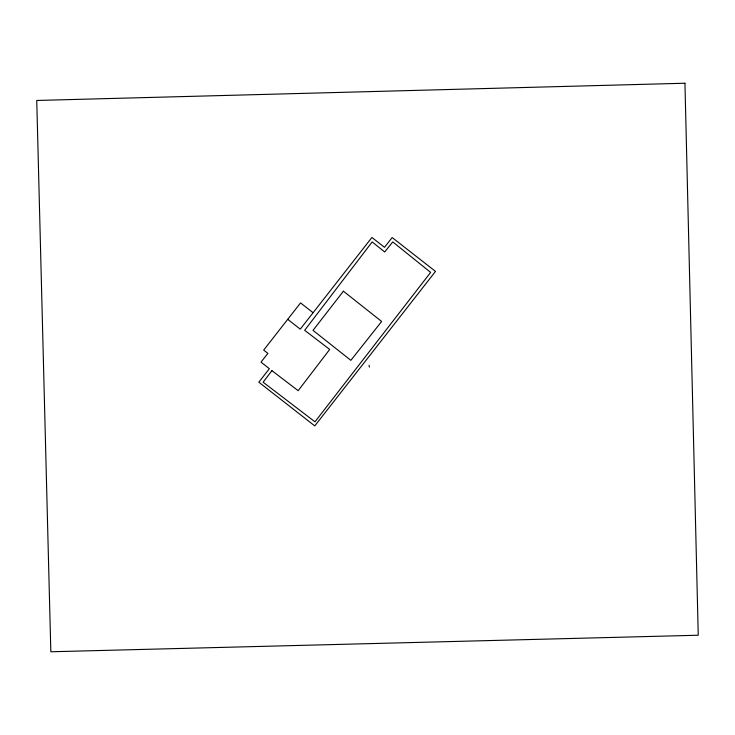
<?xml version="1.0" encoding="UTF-8"?>
<svg xmlns="http://www.w3.org/2000/svg" width="735" height="735" viewBox="0 0 735 735"><rect width="100%" height="100%" fill="white"/><g stroke="black" fill="none" stroke-linecap="round" stroke-linejoin="round"><path stroke-width="1.1" d="M313.101 312.715L300.551 302.912L263.681 350.099L267.871 353.37L260.998 362.153L269.368 368.694L258.821 382.191L314.773 425.905L435.487 271.399L392.159 237.552L384.524 247.318L371.901 237.46L300.266 329.151L287.716 319.339M369.089 365.267L369.374 367.132M271.932 370.651L263.112 382.2L314.975 421.816L430.637 272.4L392.766 241.916L384.671 251.976L372.167 241.916L304.658 330.309L329.693 349.428L298.171 390.689L271.932 370.651M343.41 291.198L313.009 330.364L350.861 360.343L381.64 321.471L343.41 291.198M684.946 83.23L36.75 100.465L50.834 651.77L698.25 635.233L684.946 83.23"/></g></svg>
